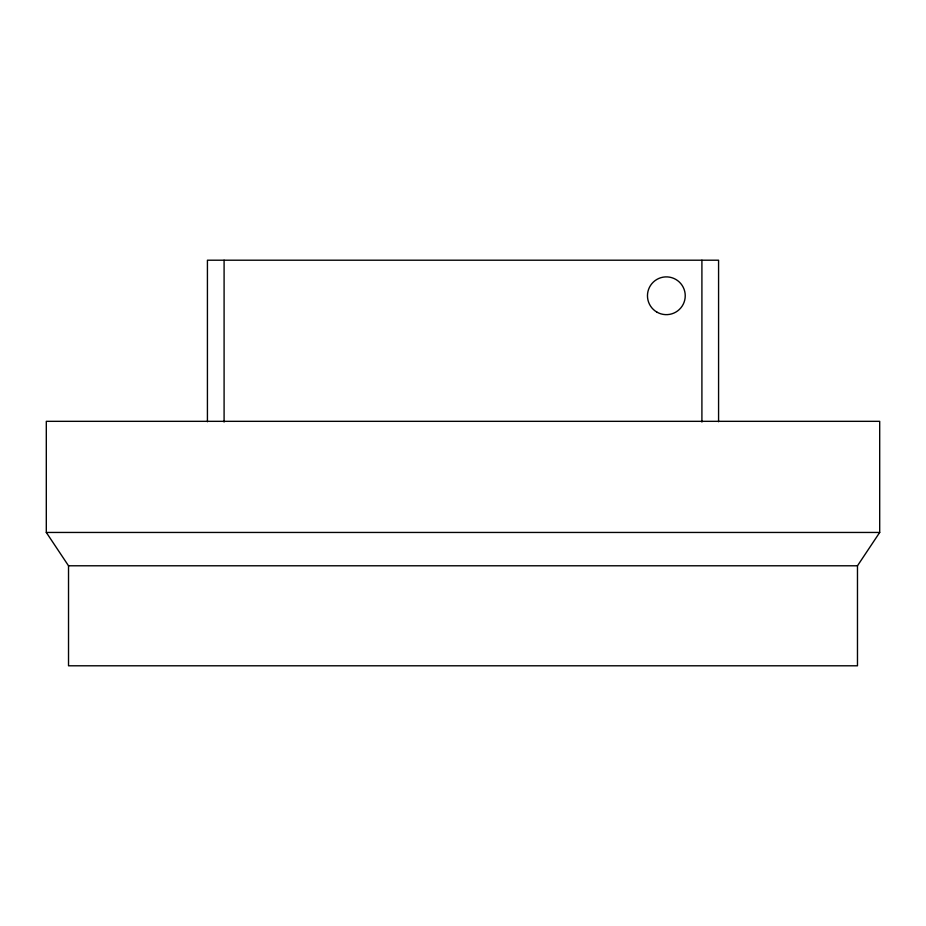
<?xml version="1.0" encoding="UTF-8"?>
<svg xmlns="http://www.w3.org/2000/svg" width="926" height="926" viewBox="0 0 926 926"><rect width="100%" height="100%" fill="white"/><g stroke="black" fill="none" stroke-linecap="round" stroke-linejoin="round"><path stroke-width="1.39" d="M857.476 565.786L879.7 532.45L879.7 421.33L46.3 421.33L46.3 532.45L68.524 565.786L68.524 665.794L857.476 665.794L857.476 565.786L68.524 565.786M46.3 532.45L879.7 532.45M718.576 421.735L718.576 260.206L207.424 260.206L207.424 421.735M701.908 260.206L701.908 422.048M224.092 260.206L224.092 422.048M656.904 312.12A18.89 18.89 0 0 0 685.24 295.764A18.89 18.89 0 0 0 656.904 279.409A18.89 18.89 0 0 0 656.904 312.12"/></g></svg>
